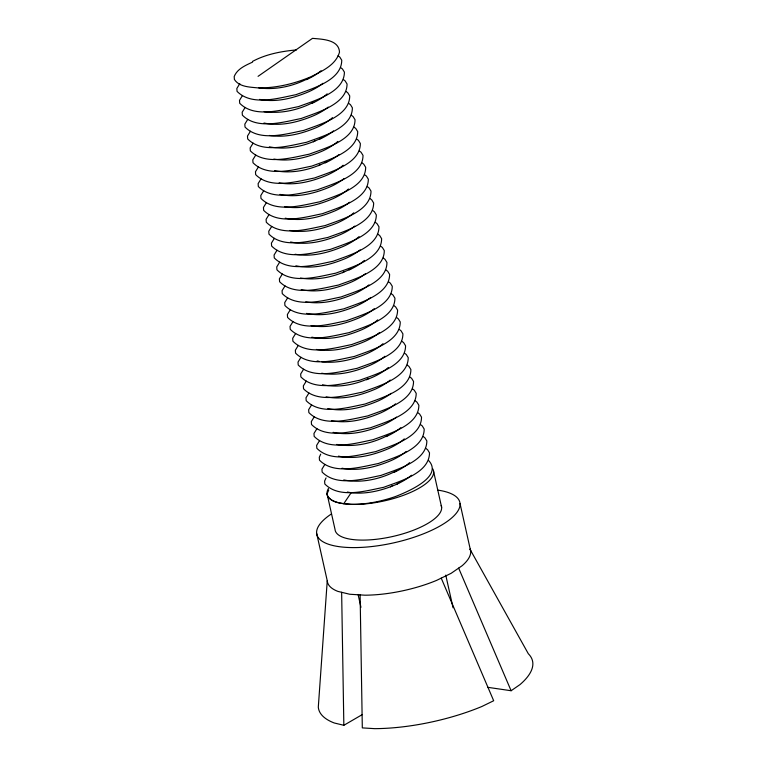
<?xml version="1.0" encoding="UTF-8"?>
<svg xmlns="http://www.w3.org/2000/svg" width="767" height="767" viewBox="0 0 767 767"><rect width="100%" height="100%" fill="white"/><g stroke="black" fill="none" stroke-linecap="round" stroke-linejoin="round"><path stroke-width="1.15" d="M316.608 533.19L327.25 580.782L318.305 707.107A109.623 37.497 -12.6 0 0 334.239 722.974L343.846 725.294L362.005 714.748M320.721 454.131L319.293 457.266L319.494 460.19C334.163 475.089 360.327 467.084 378.352 463.517C393.797 457.631 424.151 449.567 424.18 429.041L422.233 425.886L420.489 424.582M326.042 477.927L324.614 481.062L324.815 483.987C339.484 498.886 365.638 490.88 383.673 487.313C399.118 481.427 429.472 473.364 429.501 452.837L427.555 449.683L425.81 448.379M328.746 490.084L327.308 493.2L327.509 496.076C332.447 503.641 343.031 503.411 351.056 504.322C366.166 504.561 381.161 501.465 395.408 496.565C406.443 492.222 444.093 476.834 428.504 460.392M343.75 503.718L351.133 492.759C366.808 494.408 382.608 490.41 396.903 484.169A41.639 16.251 -16.2 0 0 411.505 475.243M239.793 83.68L236.85 88.454L237.051 91.369C251.729 106.268 277.884 98.262 295.909 94.696C311.354 88.809 341.708 80.746 341.746 60.219L339.791 57.065L338.046 55.761M242.449 95.578L239.505 100.343L239.707 103.267C254.385 118.166 280.54 110.16 298.564 106.594C314.019 100.707 344.373 92.644 344.402 72.117L342.446 68.963L340.711 67.659M245.114 107.476L242.171 112.241L242.372 115.165C257.041 130.064 283.205 122.058 301.23 118.492C316.675 112.605 347.029 104.542 347.058 84.015L345.112 80.861L343.367 79.557M247.77 119.364L244.826 124.139L245.028 127.063C259.706 141.962 285.861 133.957 303.885 130.39C319.331 124.503 349.694 116.44 349.723 95.913L347.767 92.759L346.022 91.455M250.435 131.262L247.492 136.037L247.693 138.961C262.362 153.86 288.517 145.855 306.541 142.288C321.996 136.401 352.35 128.338 352.379 107.811L350.433 104.657L348.688 103.353M253.091 143.161L250.147 147.935L250.349 150.85C265.027 165.758 291.182 157.743 309.206 154.186C324.652 148.299 355.006 140.236 355.035 119.71L353.088 116.546L351.344 115.242M255.747 155.059L252.803 159.833L253.005 162.748C267.683 177.656 293.838 169.641 311.862 166.084C327.308 160.198 357.671 152.134 357.7 131.608L355.744 128.444L353.999 127.14M258.412 166.957L255.469 171.731L255.67 174.646C270.339 189.554 296.503 181.539 314.528 177.982C329.973 172.096 360.327 164.033 360.356 143.506L358.41 140.342L356.665 139.038M261.068 178.855L258.124 183.629L258.326 186.544C273.004 201.443 299.159 193.437 317.183 189.88C332.629 183.994 362.983 175.931 363.021 155.404L361.065 152.24L359.32 150.936M263.723 190.753L260.79 195.527L260.991 198.442C275.66 213.341 301.815 205.335 319.839 201.779C335.294 195.892 365.648 187.829 365.677 167.302L363.721 164.138L361.986 162.834M266.389 202.651L263.445 207.426L263.647 210.34C278.316 225.239 304.48 217.234 322.504 213.677C337.95 207.79 368.304 199.727 368.333 179.2L366.386 176.036L364.641 174.732M269.044 214.549L266.101 219.324L266.302 222.238C280.981 237.137 307.136 229.132 325.16 225.575C340.606 219.688 370.969 211.625 370.998 191.098L369.042 187.934L367.297 186.63M271.71 226.447L268.766 231.222L268.968 234.136C283.637 249.035 309.791 241.03 327.825 237.463C343.271 231.586 373.625 223.523 373.654 202.996L371.707 199.832L369.962 198.528M274.365 238.345L271.422 243.12L271.623 246.034C286.302 260.933 312.457 252.928 330.481 249.361C345.927 243.484 376.281 235.421 376.319 214.885L374.363 211.73L372.618 210.426M277.021 250.243L274.078 255.018L274.279 257.933C288.958 272.831 315.112 264.826 333.137 261.259C348.592 255.373 378.946 247.319 378.975 226.783L377.019 223.628L375.284 222.325M279.687 262.141L276.743 266.916L276.945 269.831C291.613 284.73 317.778 276.724 335.802 273.157C351.248 267.271 381.602 259.208 381.63 238.681L379.684 235.527L377.939 234.223M282.342 274.04L279.399 278.805L279.6 281.729C294.279 296.628 320.433 288.622 338.458 285.056C353.903 279.169 384.257 271.106 384.296 250.579L382.34 247.425L380.595 246.121M285.008 285.938L282.064 290.703L282.266 293.627C296.934 308.526 323.089 300.52 341.114 296.954C356.569 291.067 386.923 283.004 386.952 262.477L385.005 259.323L383.26 258.019M287.663 297.826L284.72 302.601L284.921 305.525C299.6 320.424 325.754 312.418 343.779 308.852C359.224 302.965 389.578 294.902 389.607 274.375L387.661 271.221L385.916 269.917M290.319 309.724L287.376 314.499L287.577 317.423C302.256 332.322 328.41 324.316 346.435 320.75C361.88 314.863 392.244 306.8 392.273 286.273L390.317 283.119L388.572 281.815M292.984 321.622L290.041 326.397L290.242 329.311C304.911 344.22 331.076 336.205 349.1 332.648C364.546 326.761 394.9 318.698 394.928 298.171L392.982 295.007L391.237 293.703M295.64 333.52L292.697 338.295L292.898 341.21C307.577 356.118 333.731 348.103 351.756 344.546C367.201 338.659 397.555 330.596 397.594 310.069L395.638 306.905L393.893 305.602M298.296 345.418L295.362 350.193L295.554 353.108C310.232 368.016 336.387 360.001 354.412 356.444C369.867 350.557 400.221 342.494 400.249 321.967L398.294 318.804L396.558 317.5M300.961 357.317L298.018 362.091L298.219 365.006C312.888 379.905 339.052 371.899 357.077 368.342C372.522 362.455 402.876 354.392 402.905 333.866L400.959 330.702L399.214 329.398M303.617 369.215L300.674 373.989L300.875 376.904C315.553 391.803 341.708 383.797 359.733 380.24C375.178 374.354 405.542 366.29 405.57 345.764L403.615 342.6L401.87 341.296M306.282 381.113L303.339 385.887L303.54 388.802C318.209 403.701 344.364 395.695 362.398 392.138C377.843 386.252 408.197 378.189 408.226 357.662L406.28 354.498L404.535 353.194M308.938 393.011L305.995 397.785L306.196 400.7C320.874 415.599 347.029 407.593 365.054 404.036C380.499 398.15 410.853 390.087 410.882 369.56L408.936 366.396L407.191 365.092M311.594 404.909L308.65 409.683L308.852 412.598C323.53 427.497 349.685 419.491 367.709 415.925C383.164 410.048 413.518 401.985 413.547 381.458L411.591 378.294L409.856 376.99M314.259 416.807L311.316 421.582L311.517 424.496C326.186 439.395 352.35 431.39 370.375 427.823C385.82 421.946 416.174 413.883 416.203 393.346L414.257 390.192L412.512 388.888M316.915 428.705L313.971 433.48L314.173 436.394C328.851 451.293 355.006 443.288 373.03 439.721C388.476 433.834 418.83 425.781 418.868 405.244L416.912 402.09L415.168 400.786M319.571 440.603L316.637 445.368L316.838 448.292C331.507 463.191 357.662 455.186 375.686 451.619C391.141 445.732 421.495 437.669 421.524 417.143L419.568 413.988L417.833 412.684M324.892 464.399L321.948 469.164L322.15 472.088C336.828 486.987 362.983 478.982 381.007 475.415C396.453 469.529 426.816 461.466 426.845 440.939L424.889 437.784L423.144 436.481M258.057 76.345L312.495 38.35C321.872 39.242 338.909 39.395 339.503 52.166C335.85 65.118 321.91 71.216 310.875 76.777C294.183 83.824 276.149 88.138 257.971 87.908C249.908 87.035 239.294 87.102 234.395 79.471L234.194 76.556C237.176 68.867 245.584 65.348 252.573 62.108M258.834 87.879C275.717 90.257 293.512 86.182 308.449 78.292M264.145 111.675C281.029 114.053 298.833 109.978 313.761 102.088M269.303 146.813C287.011 150.37 305.966 146.008 321.737 137.782M274.615 170.61C292.323 174.167 311.287 169.804 327.058 161.578M300.434 278.047C317.596 280.856 335.783 276.638 350.998 268.651M336.723 444.429C354.162 447.631 372.733 443.316 388.227 435.215M343.76 479.941C361.468 483.498 380.432 479.135 396.203 470.909M396.903 484.169L398.859 482.807M487.745 687.318L511.11 690.731L520.007 684.586A109.623 37.497 -12.6 0 0 528.348 653.781L470.027 549.306M313.3 141.837L315.285 140.601M318.612 165.634L320.606 164.397M342.552 272.716L344.536 271.47M322.485 384.756C337.854 387.949 354.364 384.938 368.476 378.543M390.422 486.863L392.407 485.626M252.448 61.456C265.948 54.169 281.364 51.303 296.503 49.913M366.482 379.79L372.973 377.096A41.639 16.251 -16.2 0 0 388.342 367.489M321.881 361.89C337.557 363.539 353.347 359.541 367.652 353.299A41.639 16.251 -16.2 0 0 383.021 343.693M259.601 99.403C276.379 102.74 293.723 98.147 309.139 91.561A41.639 16.251 -16.2 0 0 322.926 83.296M263.982 123.017C281.029 126.699 298.756 122.068 314.46 115.347A41.639 16.251 -16.2 0 0 328.247 107.092M269.466 135.462C285.688 138.012 302.265 133.631 317.126 127.245A41.639 16.251 -16.2 0 0 332.495 117.639M273.848 159.076C290.338 162.029 307.299 157.523 322.437 151.041A41.639 16.251 -16.2 0 0 337.816 141.435M279.159 182.872C295.659 185.825 312.62 181.319 327.758 174.838A41.639 16.251 -16.2 0 0 343.137 165.231M279.936 194.396C296.982 198.078 314.719 193.447 330.424 186.736A41.639 16.251 -16.2 0 0 344.201 178.481M284.48 206.668C300.98 209.621 317.941 205.115 333.079 198.634A41.639 16.251 -16.2 0 0 348.448 189.027M285.257 218.192C302.303 221.874 320.031 217.243 335.735 210.532A41.639 16.251 -16.2 0 0 349.522 202.277M289.801 230.464C306.292 233.417 323.262 228.902 338.4 222.43A41.639 16.251 -16.2 0 0 353.769 212.823M290.578 241.989C307.625 245.67 325.352 241.039 341.056 234.328A41.639 16.251 -16.2 0 0 354.833 226.073M295.122 254.26C311.613 257.213 328.583 252.698 343.712 246.226A41.639 16.251 -16.2 0 0 359.09 236.61M295.889 265.785C312.936 269.466 330.673 264.836 346.377 258.124A41.639 16.251 -16.2 0 0 360.154 249.869M301.21 289.581C318.257 293.262 335.994 288.632 351.698 281.92A41.639 16.251 -16.2 0 0 365.476 273.656M305.755 301.843C322.255 304.806 339.215 300.29 354.354 293.809A41.639 16.251 -16.2 0 0 368.956 284.883M306.532 313.377C323.578 317.059 341.305 312.428 357.01 305.707A41.639 16.251 -16.2 0 0 370.797 297.452M311.076 325.639C327.576 328.592 344.536 324.086 359.675 317.605A41.639 16.251 -16.2 0 0 374.267 308.679M311.853 337.173C328.899 340.855 346.626 336.214 362.331 329.503A41.639 16.251 -16.2 0 0 377.7 319.897M316.397 349.436C332.888 352.389 349.857 347.882 364.987 341.401A41.639 16.251 -16.2 0 0 379.588 332.466M317.164 360.96L319.053 361.334M321.709 373.232C338.209 376.185 355.169 371.679 370.308 365.197A41.639 16.251 -16.2 0 0 384.909 356.262M326.09 396.836C342.859 400.173 360.212 395.58 375.629 388.994A41.639 16.251 -16.2 0 0 390.23 380.058M327.806 408.552C344.853 412.234 362.58 407.603 378.284 400.892A41.639 16.251 -16.2 0 0 391.208 393.308M331.411 420.632C348.18 423.969 365.523 419.376 380.95 412.79A41.639 16.251 -16.2 0 0 395.542 403.854M333.127 432.348C350.174 436.03 367.901 431.399 383.605 424.688A41.639 16.251 -16.2 0 0 396.529 417.104M338.439 456.144C355.495 459.826 373.222 455.195 388.927 448.484A41.639 16.251 -16.2 0 0 404.295 438.868M342.044 468.225C358.812 471.561 376.166 466.969 391.582 460.382A41.639 16.251 -16.2 0 0 406.184 451.447M347.365 492.021L351.133 492.759M458.647 568.117L511.11 690.731M441.226 578.136L493.68 700.741L481.897 706.484A109.623 37.497 -12.6 0 1 374.641 728.65L362.312 727.893L360.116 594.895M460.037 503.555L470.679 551.147M433.652 471.667L441.639 507.361M445.761 575.125L453.057 607.79M358.084 594.463L360.95 607.301M327.039 493.699L335.016 529.393A54.486 18.638 -12.6 0 0 392.666 536.497A54.486 18.638 -12.6 0 0 441.178 505.463M341.641 592.297L343.846 725.294M327.173 93.842A41.639 16.251 -16.2 0 1 311.805 103.459M321.085 70.727A41.639 16.251 -16.2 0 1 306.484 79.663M338.88 154.685A41.639 16.251 -16.2 0 1 325.103 162.94M333.559 130.889A41.639 16.251 -16.2 0 1 319.781 139.143M409.616 462.664A41.639 16.251 -16.2 0 1 394.248 472.271M400.863 427.65A41.639 16.251 -16.2 0 1 386.271 436.586M432.751 468.867A54.486 18.638 -12.6 0 1 379.119 501.963A54.486 18.638 -12.6 0 1 328.449 488.474M364.411 260.406A41.639 16.251 -16.2 0 1 349.033 270.022M470.219 549.009A73.296 25.071 -12.6 0 1 462.118 565.73L451.149 573.304L436.634 580.37A73.296 25.071 -12.6 0 1 364.919 595.192L349.733 594.252L337.902 591.395A73.296 25.071 -12.6 0 1 327.25 580.782M437.554 490.084A73.296 25.071 -12.6 0 1 442.271 524.676A73.296 25.071 -12.6 0 1 343.012 547.12A73.296 25.071 -12.6 0 1 331.095 514.158"/></g></svg>
